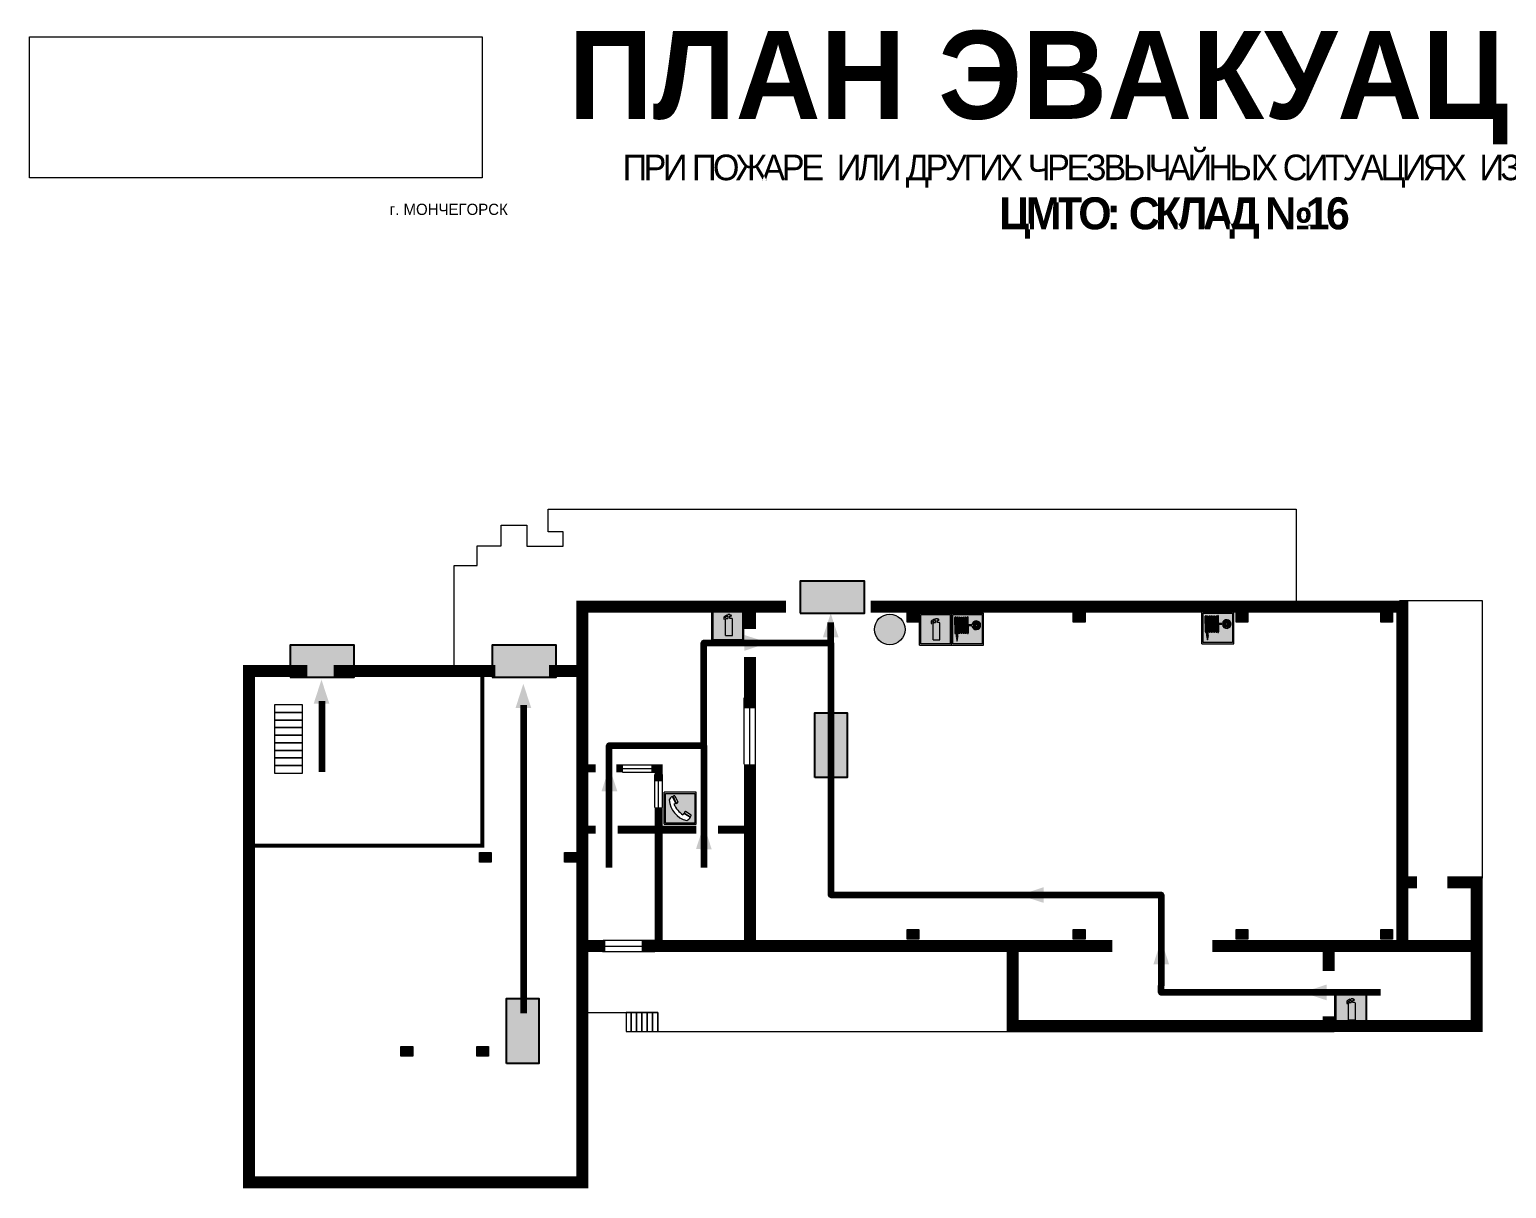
# Model space of a CAD drawing. Header units: millimetres. Extents: x 13810 to 67229, y 12374 to 21950.
# Drawn here: x 38542.9 to 38912, y 19574.5 to 19864.1 of the extents above; entities that cross this region are included whole.
import ezdxf

# ---------------------------------------------------------------- set-up
doc = ezdxf.new("R2010")
doc.units = ezdxf.units.MM
doc.layers.add('План_Штампы', color=7, linetype='Continuous')
doc.styles.add('обычный', font='arial.ttf')
picture_1 = doc.add_image_def('image1.jpg', size_in_pixel=(337, 105))

# ---------------------------------------------------------------- blocks, each defined once
blk = doc.blocks.new('A$C7B4425F7')
at = {"true_color": 0xffffff}
blk.add_hatch(color=7, dxfattribs=at).paths.add_polyline_path([(0, 0), (-16, 0), (-16, -8), (0, -8)])
h = blk.add_hatch(color=126)
h.paths.add_polyline_path([(-0.2, -0.2), (-15.8, -0.2), (-15.8, -7.8), (-0.2, -7.8)])
h.paths.add_polyline_path([(-11.76, -2.03), (-11.76, -3.66), (-11.17, -3.66, -0.568275), (-11.17, -6.18), (-12.58, -6.18), (-12.58, -2.03)], flags=16)
h.paths.add_polyline_path([(-13.33, -4.12, -0.495768), (-13.59, -6.18), (-15.03, -6.18), (-15.03, -2.03), (-13.59, -2.03, -0.487973)], flags=16)
h.paths.add_polyline_path([(-10.25, -2.03), (-9.48, -2.03), (-9.48, -6.18), (-10.25, -6.18)], flags=16)
h.paths.add_polyline_path([(-13.84, -3.69), (-14.24, -3.69), (-14.24, -3.03), (-13.9, -3.03, -0.692621)], flags=0)
h.paths.add_polyline_path([(-9.15, -2.03), (-8.4, -2.03), (-8.04, -3.07), (-7.68, -2.03), (-6.93, -2.03), (-7.64, -4.1), (-6.93, -6.18), (-7.68, -6.18), (-8.04, -5.14), (-8.4, -6.18), (-9.15, -6.18), (-8.44, -4.1)], flags=16)
h.paths.add_polyline_path([(-11.76, -4.46), (-11.42, -4.46, -0.692621), (-11.36, -5.12), (-11.76, -5.12)], flags=0)
h.paths.add_polyline_path([(-13.9, -5.2), (-14.24, -5.2), (-14.24, -4.55), (-13.84, -4.55, -0.708038)], flags=0)
edge = h.paths.add_edge_path(flags=16)
edge.add_ellipse((-5.51, -4.08), major_axis=(0, 2.05), ratio=0.586184, start_angle=0, end_angle=360)
edge = h.paths.add_edge_path(flags=0)
edge.add_ellipse((-5.51, -4.08), major_axis=(0, 1.14), ratio=0.454828, start_angle=0, end_angle=360)
h.paths.add_polyline_path([(-4.13, -4.96, 0.377264), (-3.48, -4.52, 0.0555), (-3.16, -2.03), (-1.66, -2.03), (-1.66, -4.96), (-0.96, -4.96), (-0.96, -7.01), (-1.75, -7.01), (-1.75, -6.18), (-3.3, -6.18), (-3.3, -7.02), (-4.13, -7.02)], flags=16)
h.paths.add_polyline_path([(-2.73, -2.91), (-2.28, -2.91), (-2.28, -4.96), (-3.05, -4.96, 0.079136)], flags=0)
at = {"color": 126}
blk.add_lwpolyline([(-16, -8), (0, -8), (0, 0), (-16, 0)], close=True, dxfattribs=at)
blk = doc.blocks.new('A$C32E8229D')
at = {"true_color": 0xffffff}
blk.add_hatch(color=7, dxfattribs=at).paths.add_polyline_path([(0, 0), (0, -8), (16, -8), (16, 0)])
h = blk.add_hatch(color=126)
h.paths.add_polyline_path([(0.2, -0.2), (15.8, -0.2), (15.8, -7.8), (0.2, -7.8)])
h.paths.add_polyline_path([(13.49, -2.05), (12.08, -2.05), (11.37, -2.63, 0.162397), (11.29, -2.84), (11.29, -3.63), (10.35, -3.63), (10.35, -4.05), (11.68, -4.05), (11.68, -3.48), (12.26, -4.28), (11.29, -5.1), (11.29, -6.78), (11.85, -6.78), (11.85, -5.44), (12.8, -4.64), (12.8, -5.94), (14.46, -5.94), (14.46, -5.39), (13.45, -5.39), (13.45, -3.97), (12.46, -2.59), (13.15, -2.59), (13.69, -3.34), (14.18, -3)], flags=16)
h.paths.add_polyline_path([(10.74, -1.82, 1), (11.8, -1.82, 1)], flags=16)
h.paths.add_polyline_path([(9.39, -3.59), (5.99, -3.59), (6.56, -3.03), (5.91, -3.03), (5.1, -3.83), (5.91, -4.64), (6.56, -4.64), (5.99, -4.09), (9.39, -4.09)], flags=16)
h.paths.add_polyline_path([(4.29, -1.08), (1.72, -1.08), (1.72, -6.6), (4.29, -6.6)], flags=16)
at = {"color": 126}
blk.add_lwpolyline([(16, -8), (0, -8), (0, 0), (16, 0)], close=True, dxfattribs=at)
blk = doc.blocks.new('A$C3AD82952')
at = {"true_color": 0xf5f5ff}
h = blk.add_hatch(color=7, dxfattribs=at)
h.dxf.hatch_style = 1
h.paths.add_polyline_path([(8.21, 8.73, 0.414214), (7.89, 9.05), (7.22, 9.05), (7.22, 9.92), (7.59, 9.92, 1), (7.57, 10.36), (7.22, 10.36), (7.22, 10.6), (6.43, 10.6), (6.43, 10.36), (6.01, 10.36), (4.74, 9.59), (4.74, 8.69), (4.98, 8.73), (4.98, 9.26), (6.12, 9.91), (6.43, 9.91), (6.43, 9.05), (5.76, 9.05, 0.414214), (5.44, 8.73), (5.44, 2.2), (8.21, 2.2)], flags=0)
h.paths.add_polyline_path([(12.8, 12.8), (0, 12.8), (0, 0), (12.8, 0)])
h.paths.add_polyline_path([(0.51, 12.29), (12.29, 12.29), (12.29, 0.51), (0.51, 0.51)], flags=16)
h.paths.add_polyline_path([(4.74, 9.59), (6.01, 10.36), (6.43, 10.36), (6.43, 10.6), (7.22, 10.6), (7.22, 10.36), (7.59, 10.36, -0.94586), (7.59, 9.92), (7.22, 9.92), (7.22, 9.05), (7.89, 9.05, -0.414214), (8.21, 8.73), (8.21, 2.2), (5.44, 2.2), (5.44, 8.73, -0.414214), (5.76, 9.05), (6.43, 9.05), (6.43, 9.91), (6.12, 9.91), (4.98, 9.26), (4.98, 8.73), (4.74, 8.69)], flags=0)
h = blk.add_hatch(color=242)
h.dxf.hatch_style = 1
h.paths.add_polyline_path([(12.29, 12.29), (0.51, 12.29), (0.51, 0.51), (12.29, 0.51)])
h.paths.add_polyline_path([(4.74, 8.69), (4.74, 9.59), (6.01, 10.36), (6.43, 10.36), (6.43, 10.6), (7.22, 10.6), (7.22, 10.36), (7.59, 10.36, -0.94586), (7.59, 9.92), (7.22, 9.92), (7.22, 9.05), (7.89, 9.05, -0.414214), (8.21, 8.73), (8.21, 2.2), (5.44, 2.2), (5.44, 8.73, -0.414214), (5.76, 9.05), (6.43, 9.05), (6.43, 9.91), (6.12, 9.91), (4.98, 9.26), (4.98, 8.73)], flags=16)
h = blk.add_hatch(color=7, dxfattribs=at)
h.dxf.hatch_style = 1
h.paths.add_polyline_path([(8.21, 8.73, 0.414214), (7.89, 9.05), (7.22, 9.05), (7.22, 9.92), (7.59, 9.92, 1), (7.57, 10.36), (7.22, 10.36), (7.22, 10.6), (6.43, 10.6), (6.43, 10.36), (6.01, 10.36), (4.74, 9.59), (4.74, 8.69), (4.98, 8.73), (4.98, 9.26), (6.12, 9.91), (6.43, 9.91), (6.43, 9.05), (5.76, 9.05, 0.414214), (5.44, 8.73), (5.44, 2.2), (8.21, 2.2)])
at = {"color": 242, "lineweight": 5}
for p, q in [((0, 0), (0, 12.8)), ((0, 12.8), (12.8, 12.8)), ((12.8, 0), (12.8, 12.8)), ((6.01, 10.36), (4.74, 9.59)), ((4.74, 9.59), (4.74, 8.69)), ((4.74, 8.69), (4.98, 8.73)), ((4.98, 9.26), (6.12, 9.91)), ((4.98, 8.73), (4.98, 9.26)), ((5.44, 2.2), (5.44, 8.73)), ((5.76, 9.05), (6.43, 9.05)), ((6.01, 10.36), (6.43, 10.36)), ((6.12, 9.91), (6.43, 9.91)), ((7.22, 10.6), (6.43, 10.6)), ((6.43, 10.6), (6.43, 10.36)), ((6.43, 9.91), (6.43, 9.05)), ((7.22, 10.36), (7.22, 10.6)), ((7.59, 10.36), (7.22, 10.36)), ((7.22, 9.05), (7.22, 9.92)), ((7.59, 9.92), (7.22, 9.92)), ((7.89, 9.05), (7.22, 9.05)), ((8.21, 2.2), (8.21, 8.73)), ((0, 0), (12.8, 0)), ((5.44, 2.2), (8.21, 2.2))]:
    blk.add_line(p, q, dxfattribs=at)
blk.add_lwpolyline([(0.51, 12.29), (12.29, 12.29), (12.29, 0.51), (0.51, 0.51)], close=True, dxfattribs=at)
for centre, radius, start, end in [((5.76, 8.73), 0.32, 90, 180), ((7.58, 10.14), 0.223, 273.18746, 86.81254), ((7.89, 8.73), 0.32, 0, 90)]:
    blk.add_arc(centre, radius, start, end, dxfattribs=at)
blk = doc.blocks.new('A$C456E1F9C')
at = {"lineweight": 5}
h = blk.add_hatch(color=242, dxfattribs=at)
h.paths.add_polyline_path([(0.51, -1.47), (0.51, -13.26), (12.29, -13.26), (12.29, -1.47)])
h.paths.add_polyline_path([(5.42, -4.95, -0.254479), (4.78, -5.4), (3.52, -2.53, -0.209735), (4.23, -2.4)], flags=16)
h.paths.add_polyline_path([(8.53, -8.6), (10.87, -10.17), (10.54, -10.76), (8.03, -9.13, -0.192251)], flags=16)
h.paths.add_polyline_path([(4.61, -5.49, 0.005518), (3.87, -5.72, 0.128647), (7.49, -10.01, 0.00809), (7.83, -9.33), (10.47, -10.97, -0.16736), (8.99, -12.25, -0.327862), (1.95, -3.95, -0.166952), (3.36, -2.62)], flags=16)
at = {"color": 242, "lineweight": 5}
for p, q in [((0, -13.77), (0, -0.97)), ((12.8, -0.97), (0, -0.97)), ((4.61, -5.49), (3.36, -2.62)), ((3.52, -2.53), (4.78, -5.4)), ((4.23, -2.4), (5.42, -4.95)), ((12.8, -13.77), (12.8, -0.97)), ((7.83, -9.33), (10.47, -10.97)), ((8.03, -9.13), (10.54, -10.76)), ((10.81, -10.12), (8.53, -8.6)), ((10.54, -10.76), (10.8, -10.3)), ((10.8, -10.3), (10.81, -10.12)), ((0, -13.77), (12.8, -13.77))]:
    blk.add_line(p, q, dxfattribs=at)
blk.add_lwpolyline([(0.51, -1.47), (12.29, -1.47), (12.29, -13.26), (0.51, -13.26)], close=True, dxfattribs=at)
for centre, radius, start, end in [((4.59, -5.34), 2.99, 114.28453, 152.19739), ((11.12, -3.31), 9.19, 183.99153, 256.60086), ((4.02, -3.27), 0.891, 76.32839, 123.70924), ((14.98, -39.1), 35.17, 107.14873, 108.41345), ((13.86, -0.94), 11.08, 205.55365, 234.87622), ((4.68, -4.59), 0.824, 276.9621, 334.07228), ((-13.31, 0.8), 23.44, 332.54871, 334.40268), ((8.94, -9.5), 0.989, 114.40924, 157.93883), ((7.87, -9.46), 3, 291.92908, 329.9329)]:
    blk.add_arc(centre, radius, start, end, dxfattribs=at)
blk = doc.blocks.new('A$C37112FD5')
at = {"true_color": 0xf5f5ff}
h = blk.add_hatch(color=7, dxfattribs=at)
h.dxf.hatch_style = 1
h.paths.add_polyline_path([(12.8, -7.4), (0, -7.4), (0, -20.2), (12.8, -20.2)])
h.paths.add_polyline_path([(12.29, -7.91), (12.29, -19.69), (0.51, -19.69), (0.51, -7.91)], flags=16)
h.paths.add_polyline_path([(4.98, -9.04, -0.42597), (5.17, -9.22), (5.17, -12.25), (5.17, -15.29, -0.432244), (4.98, -15.47), (4.83, -15.47, -0.42597), (4.64, -15.29), (4.64, -12.25), (4.64, -9.22, -0.432244), (4.83, -9.04)], flags=0)
h.paths.add_polyline_path([(4.28, -9.22), (4.28, -12.25), (4.28, -15.29, -0.432244), (4.09, -15.47), (3.94, -15.47, -0.42597), (3.75, -15.29), (3.75, -12.25), (3.75, -9.22, -0.432244), (3.94, -9.04), (4.09, -9.04, -0.42597)], flags=0)
h.paths.add_polyline_path([(5.72, -9.04), (5.87, -9.04, -0.42597), (6.06, -9.22), (6.06, -12.25), (6.06, -15.29, -0.432244), (5.87, -15.47), (5.72, -15.47, -0.42597), (5.53, -15.29), (5.53, -12.25), (5.53, -9.22, -0.432244)], flags=0)
h.paths.add_polyline_path([(6.42, -8.9), (6.5, -8.9, -0.42597), (6.69, -9.08), (6.69, -12.03), (8.21, -12.03, -15.824349), (8.21, -12.47), (6.69, -12.47), (6.69, -15.42, -0.432244), (6.5, -15.6), (6.42, -15.6)], flags=0)
h.paths.add_polyline_path([(3.39, -9.22), (3.39, -12.25), (3.39, -15.29, -0.432244), (3.2, -15.47), (3.05, -15.47, -0.42597), (2.85, -15.29), (2.85, -12.25), (2.85, -9.22, -0.432244), (3.05, -9.04), (3.2, -9.04, -0.42597)], flags=0)
h.paths.add_polyline_path([(2.5, -9.22), (2.5, -16.71), (1.96, -16.71), (1.96, -9.22, -0.432244), (2.15, -9.04), (2.31, -9.04, -0.42597)], flags=0)
h.paths.add_polyline_path([(1.61, -8.9), (1.61, -15.6), (1.57, -15.6, -0.42597), (1.37, -15.42), (1.37, -12.03), (1.37, -9.09, -0.432244), (1.57, -8.9)], flags=0)
h.paths.add_polyline_path([(9.76, -10.81), (9.76, -12.03), (8.49, -12.03, -0.336371)], flags=0)
h.paths.add_polyline_path([(8.49, -12.47), (9.76, -12.47), (9.76, -13.7, -0.336371)], flags=0)
h.paths.add_polyline_path([(10.11, -10.81, -0.336371), (11.38, -12.03), (10.11, -12.03)], flags=0)
h.paths.add_polyline_path([(10.11, -12.47), (11.38, -12.47, -0.336371), (10.11, -13.7)], flags=0)
h.paths.add_polyline_path([(2.5, -16.84), (2.5, -17.05), (1.97, -17.05), (1.97, -16.84)], flags=0)
h.paths.add_polyline_path([(2.5, -17.24, -0.033778), (2.24, -18.6, -0.033778), (1.97, -17.24)], flags=0)
h = blk.add_hatch(color=242)
h.dxf.hatch_style = 1
h.paths.add_polyline_path([(12.29, -7.91), (0.51, -7.91), (0.51, -19.69), (12.29, -19.69)])
h.paths.add_polyline_path([(6.42, -15.6), (6.42, -8.9), (6.5, -8.9, -0.42597), (6.69, -9.08), (6.69, -12.03), (8.21, -12.03, -15.824349), (8.21, -12.47), (6.69, -12.47), (6.69, -15.42, -0.432244), (6.5, -15.6)], flags=16)
h.paths.add_polyline_path([(5.87, -15.47), (5.72, -15.47, -0.42597), (5.53, -15.29), (5.53, -12.25), (5.53, -9.22, -0.432244), (5.72, -9.04), (5.87, -9.04, -0.42597), (6.06, -9.22), (6.06, -12.25), (6.06, -15.29, -0.432244)], flags=16)
h.paths.add_polyline_path([(4.98, -15.47), (4.83, -15.47, -0.42597), (4.64, -15.29), (4.64, -12.25), (4.64, -9.22, -0.432244), (4.83, -9.04), (4.98, -9.04, -0.42597), (5.17, -9.22), (5.17, -12.25), (5.17, -15.29, -0.432244)], flags=16)
h.paths.add_polyline_path([(4.09, -15.47), (3.94, -15.47, -0.42597), (3.75, -15.29), (3.75, -12.25), (3.75, -9.22, -0.432244), (3.94, -9.04), (4.09, -9.04, -0.42597), (4.28, -9.22), (4.28, -12.25), (4.28, -15.29, -0.432244)], flags=16)
h.paths.add_polyline_path([(3.2, -15.47), (3.05, -15.47, -0.42597), (2.85, -15.29), (2.85, -12.25), (2.85, -9.22, -0.432244), (3.05, -9.04), (3.2, -9.04, -0.42597), (3.39, -9.22), (3.39, -12.25), (3.39, -15.29, -0.432244)], flags=16)
h.paths.add_polyline_path([(2.5, -17.05), (1.97, -17.05), (1.97, -16.84), (2.5, -16.84)], flags=16)
h.paths.add_polyline_path([(2.5, -17.24, -0.033778), (2.24, -18.6, -0.033778), (1.97, -17.24)], flags=16)
h.paths.add_polyline_path([(2.5, -16.71), (1.96, -16.71), (1.96, -9.22, -0.432244), (2.15, -9.04), (2.31, -9.04, -0.42597), (2.5, -9.22)], flags=16)
h.paths.add_polyline_path([(1.61, -15.6), (1.57, -15.6, -0.42597), (1.37, -15.42), (1.37, -12.03), (1.37, -9.09, -0.432244), (1.57, -8.9), (1.61, -8.9)], flags=16)
h.paths.add_polyline_path([(8.49, -12.47), (9.76, -12.47), (9.76, -13.7, -0.336371)], flags=0)
h.paths.add_polyline_path([(10.11, -13.7), (10.11, -12.47), (11.38, -12.47, -0.336371)], flags=0)
h.paths.add_polyline_path([(8.49, -12.03, -0.336371), (9.76, -10.81), (9.76, -12.03)], flags=0)
h.paths.add_polyline_path([(10.11, -12.03), (10.11, -10.81, -0.336371), (11.38, -12.03)], flags=0)
h = blk.add_hatch(color=7, dxfattribs=at)
h.dxf.hatch_style = 1
h.paths.add_polyline_path([(1.61, -8.9), (1.57, -8.9, 0.432244), (1.37, -9.09), (1.37, -12.03), (1.37, -15.42, 0.42597), (1.57, -15.6), (1.61, -15.6)])
h.paths.add_polyline_path([(2.5, -9.22, 0.42597), (2.31, -9.04), (2.15, -9.04, 0.432244), (1.96, -9.22), (1.96, -16.71), (2.5, -16.71)])
h.paths.add_polyline_path([(2.5, -16.84), (1.97, -16.84), (1.97, -17.05), (2.5, -17.05)])
h.paths.add_polyline_path([(2.5, -17.24), (1.97, -17.24, 0.033778), (2.24, -18.6, 0.033778)])
h.paths.add_polyline_path([(3.39, -12.25), (3.39, -9.22, 0.42597), (3.2, -9.04), (3.05, -9.04, 0.432244), (2.85, -9.22), (2.85, -12.25), (2.85, -15.29, 0.42597), (3.05, -15.47), (3.2, -15.47, 0.432244), (3.39, -15.29)])
h.paths.add_polyline_path([(4.28, -12.25), (4.28, -9.22, 0.42597), (4.09, -9.04), (3.94, -9.04, 0.432244), (3.75, -9.22), (3.75, -12.25), (3.75, -15.29, 0.42597), (3.94, -15.47), (4.09, -15.47, 0.432244), (4.28, -15.29)])
h.paths.add_polyline_path([(5.17, -12.25), (5.17, -9.22, 0.42597), (4.98, -9.04), (4.83, -9.04, 0.432244), (4.64, -9.22), (4.64, -12.25), (4.64, -15.29, 0.42597), (4.83, -15.47), (4.98, -15.47, 0.432244), (5.17, -15.29)])
h.paths.add_polyline_path([(6.06, -12.25), (6.06, -9.22, 0.42597), (5.87, -9.04), (5.72, -9.04, 0.432244), (5.53, -9.22), (5.53, -12.25), (5.53, -15.29, 0.42597), (5.72, -15.47), (5.87, -15.47, 0.432244), (6.06, -15.29)])
h.paths.add_polyline_path([(6.69, -12.47), (8.21, -12.47, 15.824349), (8.21, -12.03), (6.69, -12.03), (6.69, -9.08, 0.42597), (6.5, -8.9), (6.42, -8.9), (6.42, -15.6), (6.5, -15.6, 0.432244), (6.69, -15.42)])
h.paths.add_polyline_path([(8.49, -12.47), (9.76, -12.47), (9.76, -13.7, -0.336371)], flags=16)
h.paths.add_polyline_path([(8.49, -12.03, -0.336371), (9.76, -10.81), (9.76, -12.03)], flags=16)
h.paths.add_polyline_path([(10.11, -12.47), (11.38, -12.47, -0.336371), (10.11, -13.7)], flags=16)
h.paths.add_polyline_path([(10.11, -12.03), (10.11, -10.81, -0.336371), (11.38, -12.03)], flags=16)
h = blk.add_hatch(color=242)
h.dxf.hatch_style = 1
h.paths.add_polyline_path([(9.76, -10.81, 0.336371), (8.49, -12.03), (9.76, -12.03)])
h.paths.add_polyline_path([(10.11, -10.81), (10.11, -12.03), (11.38, -12.03, 0.336371)])
h.paths.add_polyline_path([(11.38, -12.47), (10.11, -12.47), (10.11, -13.7, 0.336371)])
h.paths.add_polyline_path([(9.76, -12.47), (8.49, -12.47, 0.336371), (9.76, -13.7)])
at = {"color": 242, "lineweight": 5}
for p, q in [((0, -20.2), (0, -7.4)), ((0, -7.4), (12.8, -7.4)), ((1.37, -12.03), (1.37, -9.08)), ((1.57, -8.9), (1.61, -8.9)), ((1.61, -8.9), (1.61, -15.6)), ((1.96, -16.71), (1.96, -9.22)), ((2.15, -9.04), (2.31, -9.04)), ((2.5, -16.71), (2.5, -9.22)), ((2.85, -12.25), (2.85, -9.22)), ((3.05, -9.04), (3.2, -9.04)), ((3.39, -12.25), (3.39, -9.22)), ((3.75, -12.25), (3.75, -9.22)), ((3.94, -9.04), (4.09, -9.04)), ((4.28, -12.25), (4.28, -9.22)), ((4.64, -12.25), (4.64, -9.22)), ((4.83, -9.04), (4.98, -9.04)), ((5.17, -12.25), (5.17, -9.22)), ((5.53, -12.25), (5.53, -9.22)), ((5.72, -9.04), (5.87, -9.04)), ((6.06, -12.25), (6.06, -9.22)), ((6.42, -8.9), (6.42, -15.6)), ((6.5, -8.9), (6.42, -8.9)), ((6.69, -12.03), (6.69, -9.08)), ((9.76, -10.81), (9.76, -12.03)), ((10.11, -10.81), (10.11, -12.03)), ((12.8, -20.2), (12.8, -7.4)), ((1.37, -12.03), (1.37, -15.42)), ((1.57, -15.6), (1.61, -15.6)), ((1.96, -16.71), (2.5, -16.71)), ((1.97, -16.84), (2.5, -16.84)), ((1.97, -17.05), (1.97, -16.84)), ((2.5, -17.05), (1.97, -17.05)), ((1.97, -17.24), (2.5, -17.24)), ((2.5, -16.84), (2.5, -17.05)), ((2.85, -12.25), (2.85, -15.29)), ((3.05, -15.47), (3.2, -15.47)), ((3.39, -12.25), (3.39, -15.29)), ((3.75, -12.25), (3.75, -15.29)), ((3.94, -15.47), (4.09, -15.47)), ((4.28, -12.25), (4.28, -15.29)), ((4.64, -12.25), (4.64, -15.29)), ((4.83, -15.47), (4.98, -15.47)), ((5.17, -12.25), (5.17, -15.29)), ((5.53, -12.25), (5.53, -15.29)), ((5.72, -15.47), (5.87, -15.47)), ((6.06, -12.25), (6.06, -15.29)), ((6.42, -15.6), (6.5, -15.6)), ((8.21, -12.03), (6.69, -12.03)), ((8.21, -12.47), (6.69, -12.47)), ((6.69, -12.47), (6.69, -15.42)), ((9.76, -12.03), (8.49, -12.03)), ((9.76, -12.47), (8.49, -12.47)), ((9.76, -12.47), (9.76, -13.7)), ((11.38, -12.03), (10.11, -12.03)), ((11.38, -12.47), (10.11, -12.47)), ((10.11, -12.47), (10.11, -13.7)), ((0, -20.2), (12.8, -20.2))]:
    blk.add_line(p, q, dxfattribs=at)
blk.add_lwpolyline([(0.51, -7.91), (12.29, -7.91), (12.29, -19.69), (0.51, -19.69)], close=True, dxfattribs=at)
for centre, radius, start, end in [((1.56, -9.09), 0.182, 87.10267, 180.60715), ((2.15, -9.22), 0.182, 87.10267, 180.60715), ((2.32, -9.22), 0.182, 359.39285, 92.89733), ((3.04, -9.22), 0.182, 87.10267, 180.60715), ((3.21, -9.22), 0.182, 359.39285, 92.89733), ((3.93, -9.22), 0.182, 87.10267, 180.60715), ((4.1, -9.22), 0.182, 359.39285, 92.89733), ((4.82, -9.22), 0.182, 87.10267, 180.60715), ((4.99, -9.22), 0.182, 359.39285, 92.89733), ((5.71, -9.22), 0.182, 87.10267, 180.60715), ((5.88, -9.22), 0.182, 359.39285, 92.89733), ((6.51, -9.09), 0.182, 359.39285, 92.89733), ((9.93, -12.25), 1.74, 187.23185, 172.76815), ((9.93, -12.25), 1.46, 96.99266, 171.35851), ((9.93, -12.25), 1.46, 8.64149, 83.00734), ((1.56, -15.42), 0.182, 179.39285, 272.89733), ((12.17, -15.98), 10.27, 187.04098, 194.7793), ((-7.7, -15.98), 10.27, 345.2207, 352.95902), ((3.04, -15.29), 0.182, 179.39285, 272.89733), ((3.21, -15.29), 0.182, 267.10267, 0.60715), ((3.93, -15.29), 0.182, 179.39285, 272.89733), ((4.1, -15.29), 0.182, 267.10267, 0.60715), ((4.82, -15.29), 0.182, 179.39285, 272.89733), ((4.99, -15.29), 0.182, 267.10267, 0.60715), ((5.71, -15.29), 0.182, 179.39285, 272.89733), ((5.88, -15.29), 0.182, 267.10267, 0.60715), ((6.51, -15.42), 0.182, 267.10267, 0.60715), ((9.93, -12.25), 1.46, 188.64149, 263.00734), ((9.93, -12.25), 1.46, 276.99266, 351.35851)]:
    blk.add_arc(centre, radius, start, end, dxfattribs=at)
blk = doc.blocks.new('A$C7B8C2D5B')
at = {"lineweight": 0}
h = blk.add_hatch(color=5, dxfattribs=at)
h.dxf.hatch_style = 1
h.paths.add_polyline_path([(1.4, -3.02, 1), (-2.11, -3.02, 1)])
at = {"color": 5, "lineweight": 0}
blk.add_circle((-0.36, -3.02), 1.75, dxfattribs=at)

msp = doc.modelspace()

# ---------------------------------------------------------------- hatches: boundary and pattern name
at = {"lineweight": 0}
h = msp.add_hatch(color=256, dxfattribs=at)
h.dxf.hatch_style = 1
h.paths.add_polyline_path([(38762.23, 19716.02), (38765.17, 19716.02), (38765.17, 19718.44), (38762.23, 19718.44)])
h = msp.add_hatch(color=256, dxfattribs=at)
h.dxf.hatch_style = 1
h.paths.add_polyline_path([(38803.75, 19716.02), (38806.69, 19716.02), (38806.69, 19718.44), (38803.75, 19718.44)])
h = msp.add_hatch(color=256, dxfattribs=at)
h.dxf.hatch_style = 1
h.paths.add_polyline_path([(38844.43, 19716.02), (38847.37, 19716.02), (38847.37, 19718.44), (38844.43, 19718.44)])
h = msp.add_hatch(color=256, dxfattribs=at)
h.dxf.hatch_style = 1
h.paths.add_polyline_path([(38880.6, 19716.02), (38883.54, 19716.02), (38883.54, 19718.44), (38880.6, 19718.44)])
h = msp.add_hatch(color=256, dxfattribs=at)
h.dxf.hatch_style = 1
h.paths.add_polyline_path([(38655.36, 19656.06), (38658.3, 19656.06), (38658.3, 19658.48), (38655.36, 19658.48)])
h = msp.add_hatch(color=256, dxfattribs=at)
h.dxf.hatch_style = 1
h.paths.add_polyline_path([(38676.64, 19656.06), (38679.58, 19656.06), (38679.58, 19658.48), (38676.64, 19658.48)])
h = msp.add_hatch(color=256, dxfattribs=at)
h.dxf.hatch_style = 1
h.paths.add_polyline_path([(38762.23, 19636.78), (38765.17, 19636.78), (38765.17, 19639.2), (38762.23, 19639.2)])
h = msp.add_hatch(color=256, dxfattribs=at)
h.dxf.hatch_style = 1
h.paths.add_polyline_path([(38803.75, 19636.78), (38806.69, 19636.78), (38806.69, 19639.2), (38803.75, 19639.2)])
h = msp.add_hatch(color=256, dxfattribs=at)
h.dxf.hatch_style = 1
h.paths.add_polyline_path([(38844.43, 19636.78), (38847.37, 19636.78), (38847.37, 19639.2), (38844.43, 19639.2)])
h = msp.add_hatch(color=256, dxfattribs=at)
h.dxf.hatch_style = 1
h.paths.add_polyline_path([(38880.6, 19636.78), (38883.54, 19636.78), (38883.54, 19639.2), (38880.6, 19639.2)])
h = msp.add_hatch(color=256, dxfattribs=at)
h.dxf.hatch_style = 1
h.paths.add_polyline_path([(38635.74, 19607.55), (38638.68, 19607.55), (38638.68, 19609.97), (38635.74, 19609.97)])
h = msp.add_hatch(color=256, dxfattribs=at)
h.dxf.hatch_style = 1
h.paths.add_polyline_path([(38654.71, 19607.55), (38657.65, 19607.55), (38657.65, 19609.97), (38654.71, 19609.97)])

# ---------------------------------------------------------------- linework, layer by layer
for points in [[(38649.02, 19703.78), (38649.02, 19730.13), (38654.79, 19730.13), (38654.79, 19735.09), (38660.82, 19735.09), (38660.82, 19740.24), (38667.24, 19740.24), (38667.24, 19734.99), (38676.27, 19734.99), (38676.27, 19738.61), (38672.56, 19738.61), (38672.56, 19744.27), (38859.42, 19744.27), (38859.42, 19719.88)], [(38906, 19651.99), (38906, 19721.29), (38885.27, 19721.29)], [(38721.54, 19680.52), (38721.54, 19697.08)], [(38722.95, 19680.5), (38722.95, 19697.05)], [(38724.33, 19680.43), (38724.33, 19696.98)], [(38691.12, 19680.34), (38699.48, 19680.34)], [(38691.13, 19678.49), (38699.5, 19678.49)], [(38691.2, 19679.44), (38699.57, 19679.44)], [(38699.22, 19669.65), (38699.22, 19677.9)], [(38700.11, 19669.75), (38700.11, 19678)], [(38701.08, 19669.65), (38701.08, 19677.9)], [(38686.12, 19633.69), (38699.22, 19633.69)], [(38686.25, 19636.55), (38699.35, 19636.55)], [(38686.82, 19635.07), (38699.91, 19635.07)], [(38681.16, 19618.46), (38699.92, 19618.46), (38699.92, 19613.68), (38868.92, 19613.68)]]:
    msp.add_lwpolyline(points, dxfattribs=at)
for points, const_width in [([(38681.07, 19600.1), (38681.07, 19719.84), (38731.97, 19719.84)], 3), ([(38722.95, 19719.84), (38722.95, 19714.27)], 3), ([(38753.15, 19719.84), (38885.94, 19719.84), (38885.94, 19650.95), (38889.62, 19650.95)], 3), ([(38722.95, 19707.28), (38722.95, 19694.47)], 3), ([(38612.34, 19703.78), (38597.78, 19703.78), (38597.78, 19635.99), (38597.78, 19705.26), (38597.78, 19705.26)], 3), ([(38656.11, 19703.78), (38656.11, 19660.16), (38597.78, 19660.16)], 1), ([(38659.34, 19703.78), (38618.95, 19703.78)], 3), ([(38681.07, 19703.78), (38672.71, 19703.78)], 3), ([(38722.95, 19680.5), (38722.95, 19635.07)], 3), ([(38681.07, 19679.44), (38684.43, 19679.44)], 2), ([(38691.2, 19679.44), (38689.56, 19679.44)], 2), ([(38700.11, 19676.24), (38700.11, 19679.44), (38698.34, 19679.44)], 2), ([(38700.11, 19664.14), (38700.11, 19669.75)], 2), ([(38681.07, 19664.14), (38684.39, 19664.14)], 2), ([(38700.11, 19635.07), (38700.11, 19664.14), (38689.91, 19664.14)], 2), ([(38700.11, 19664.14), (38709.58, 19664.14)], 2), ([(38722.95, 19664.14), (38715, 19664.14)], 2), ([(38897.2, 19650.95), (38904.55, 19650.95), (38904.55, 19615.12), (38867.59, 19615.12), (38867.59, 19617.5)], 3), ([(38885.94, 19650.95), (38885.94, 19635.07), (38867.59, 19635.07), (38904.55, 19635.07)], 3), ([(38597.78, 19635.99), (38597.78, 19575.99), (38681.07, 19575.99), (38681.07, 19600.1)], 3), ([(38681.07, 19635.07), (38686.82, 19635.07)], 3), ([(38813.52, 19635.07), (38695.94, 19635.07)], 3), ([(38867.59, 19615.12), (38788.63, 19615.12), (38788.63, 19634.54)], 3), ([(38867.59, 19628.86), (38867.59, 19635.07), (38838.53, 19635.07)], 3)]:
    msp.add_lwpolyline(points, dxfattribs=dict(at, const_width=const_width))
for points in [[(38762.23, 19718.44), (38765.17, 19718.44), (38765.17, 19716.02), (38762.23, 19716.02)], [(38803.75, 19718.44), (38806.69, 19718.44), (38806.69, 19716.02), (38803.75, 19716.02)], [(38844.43, 19718.44), (38847.37, 19718.44), (38847.37, 19716.02), (38844.43, 19716.02)], [(38880.6, 19718.44), (38883.54, 19718.44), (38883.54, 19716.02), (38880.6, 19716.02)], [(38604.19, 19693.43), (38611.11, 19693.43), (38611.11, 19695.32), (38604.19, 19695.32)], [(38604.19, 19691.54), (38611.11, 19691.54), (38611.11, 19693.43), (38604.19, 19693.43)], [(38604.19, 19689.64), (38611.11, 19689.64), (38611.11, 19691.54), (38604.19, 19691.54)], [(38604.19, 19687.75), (38611.11, 19687.75), (38611.11, 19689.64), (38604.19, 19689.64)], [(38604.19, 19685.86), (38611.11, 19685.86), (38611.11, 19687.75), (38604.19, 19687.75)], [(38604.19, 19683.97), (38611.11, 19683.97), (38611.11, 19685.86), (38604.19, 19685.86)], [(38604.19, 19682.07), (38611.11, 19682.07), (38611.11, 19683.97), (38604.19, 19683.97)], [(38604.19, 19680.18), (38611.11, 19680.18), (38611.11, 19682.07), (38604.19, 19682.07)], [(38604.19, 19678.29), (38611.11, 19678.29), (38611.11, 19680.18), (38604.19, 19680.18)], [(38655.36, 19658.48), (38658.3, 19658.48), (38658.3, 19656.06), (38655.36, 19656.06)], [(38676.64, 19658.48), (38679.58, 19658.48), (38679.58, 19656.06), (38676.64, 19656.06)], [(38762.23, 19639.2), (38765.17, 19639.2), (38765.17, 19636.78), (38762.23, 19636.78)], [(38803.75, 19639.2), (38806.69, 19639.2), (38806.69, 19636.78), (38803.75, 19636.78)], [(38844.43, 19639.2), (38847.37, 19639.2), (38847.37, 19636.78), (38844.43, 19636.78)], [(38880.6, 19639.2), (38883.54, 19639.2), (38883.54, 19636.78), (38880.6, 19636.78)], [(38691.99, 19613.68), (38693.31, 19613.68), (38693.31, 19618.46), (38691.99, 19618.46)], [(38693.31, 19613.68), (38694.63, 19613.68), (38694.63, 19618.46), (38693.31, 19618.46)], [(38694.63, 19613.68), (38695.95, 19613.68), (38695.95, 19618.46), (38694.63, 19618.46)], [(38695.95, 19613.68), (38697.26, 19613.68), (38697.26, 19618.46), (38695.95, 19618.46)], [(38697.26, 19613.68), (38698.58, 19613.68), (38698.58, 19618.46), (38697.26, 19618.46)], [(38698.58, 19613.68), (38699.9, 19613.68), (38699.9, 19618.46), (38698.58, 19618.46)], [(38635.74, 19609.97), (38638.68, 19609.97), (38638.68, 19607.55), (38635.74, 19607.55)], [(38654.71, 19609.97), (38657.65, 19609.97), (38657.65, 19607.55), (38654.71, 19607.55)]]:
    msp.add_lwpolyline(points, close=True, dxfattribs=at)
at = {"color": 126, "lineweight": 100, "true_color": 0x008754}
for points in [[(38711.4, 19685.18), (38711.4, 19710.82), (38743.18, 19710.82), (38743.18, 19715.89)], [(38743.18, 19710.82), (38743.18, 19647.84), (38825.7, 19647.84), (38825.7, 19625.16), (38825.7, 19625.16)], [(38615.94, 19696.29), (38615.94, 19678.59)], [(38666.38, 19695.23), (38666.38, 19618.28)], [(38687.77, 19654.7), (38687.77, 19685.18), (38711.4, 19685.18), (38711.4, 19654.7)], [(38880.49, 19623.48), (38825.7, 19623.48), (38825.7, 19625.21)]]:
    msp.add_lwpolyline(points, dxfattribs=at)
at = {"layer": 'План_Штампы', "color": 126, "true_color": 0x008754}
for points in [[(38745.11, 19712.18), (38741.18, 19712.19), (38743.13, 19718.22)], [(38721.59, 19708.85), (38721.6, 19712.79), (38727.64, 19710.84)], [(38617.87, 19695.6), (38613.94, 19695.61), (38615.89, 19701.65)], [(38668.32, 19694.54), (38664.38, 19694.55), (38666.33, 19700.59)], [(38689.82, 19673.76), (38685.88, 19673.77), (38687.83, 19679.8)], [(38713.4, 19659.27), (38709.47, 19659.28), (38711.42, 19665.32)], [(38796.38, 19649.79), (38796.37, 19645.85), (38790.33, 19647.8)], [(38827.7, 19630.48), (38823.76, 19630.49), (38825.71, 19636.52)], [(38867.05, 19625.45), (38867.04, 19621.52), (38861, 19623.47)]]:
    msp.add_solid(points, dxfattribs=at)

# ---------------------------------------------------------------- block references
for name, p, xscale, yscale, zscale in [('A$C3AD82952', (38713.44, 19711.29), 0.625, 0.625, 0.625), ('A$C3AD82952', (38765.31, 19710.25), 0.625, 0.625, 0.625), ('A$C37112FD5', (38773.31, 19722.88), 0.6249984004534781, 0.6249984004534781, 0.6249984004534781), ('A$C37112FD5', (38835.89, 19723.19), 0.6249984004534781, 0.6249984004534781, 0.6249984004534781), ('A$C7B8C2D5B', (38758.68, 19720.76), 2.177419353276491, 2.177419353276491, 2.177419353276491), ('A$C456E1F9C', (38701.54, 19674.1), 0.625, 0.625, 0.625), ('A$C3AD82952', (38869.13, 19615.28), 0.625, 0.625, 0.625)]:
    msp.add_blockref(name, p, dxfattribs=dict(xscale=xscale, yscale=yscale, zscale=zscale))
at = {"layer": 'План_Штампы'}
for p in [(38751.54, 19726.25), (38624.04, 19710.25), (38674.55, 19710.25)]:
    msp.add_blockref('A$C7B4425F7', p, dxfattribs=at)
at = {"layer": 'План_Штампы', "color": 126, "true_color": 0x008754, "xscale": 1.012510887696, "yscale": 1.012510887696, "zscale": 1.012510887696, "rotation": 269.9978653237144}
for p in [(38747.27, 19693.35), (38670.23, 19621.95)]:
    msp.add_blockref('A$C32E8229D', p, dxfattribs=at)

# ---------------------------------------------------------------- texts
at = {"lineweight": 0, "style": 'обычный'}
for s, insert, char_height, width, attachment_point in [('{\\fProxima Nova Rg|b1|i0|c204|p2;ПЛАН ЭВАКУАЦИИ}', (38677.58, 19863.76), 22, 493.8901, 1), ('\\pi-8.4,l8.4,t8.4;{\\fProxima Nova Rg|b0|i0|c204|p2;г. МОНЧЕГОРСК\\H1.1997x; }', (38647.7, 19819.14), 2.8, 126.6484, 5)]:
    msp.add_mtext(s, dxfattribs=dict(at, insert=insert, char_height=char_height, width=width, attachment_point=attachment_point))
at = {"color": 0, "lineweight": 0, "insert": (38828.6, 19833.01), "char_height": 8, "width": 449.2158, "attachment_point": 5, "style": 'обычный'}
msp.add_mtext('{\\fArial Black|b1|i0|c204|p34;\\H2x;\\T0.85;  \\fArial Narrow|b0|i0|c204|p34;\\H0.8x;\\W0.9;\\P\\fProxima Nova Rg|b0|i0|c204|p2;\\H0.5x;\\W1;\\C256;ПРИ ПОЖАРЕ  ИЛИ ДРУГИХ ЧРЕЗВЫЧАЙНЫХ СИТУАЦИЯХ  ИЗ ПОМЕЩЕНИЙ \\fProxima Nova Rg|b1|i0|c204|p2;\\H1.25x;\\PЦМТО: СКЛАД №16}', dxfattribs=at)

# ---------------------------------------------------------------- pictures from other files: only their frames are drawn
at = {"color": 7, "lineweight": 0, "true_color": 0xf5f5ff}
image = msp.add_image(picture_1, insert=(38542.94, 19827), size_in_units=(113.11, 35.24), dxfattribs=at)
image.dxf.flags = 7

doc.saveas('drawing.dxf')
